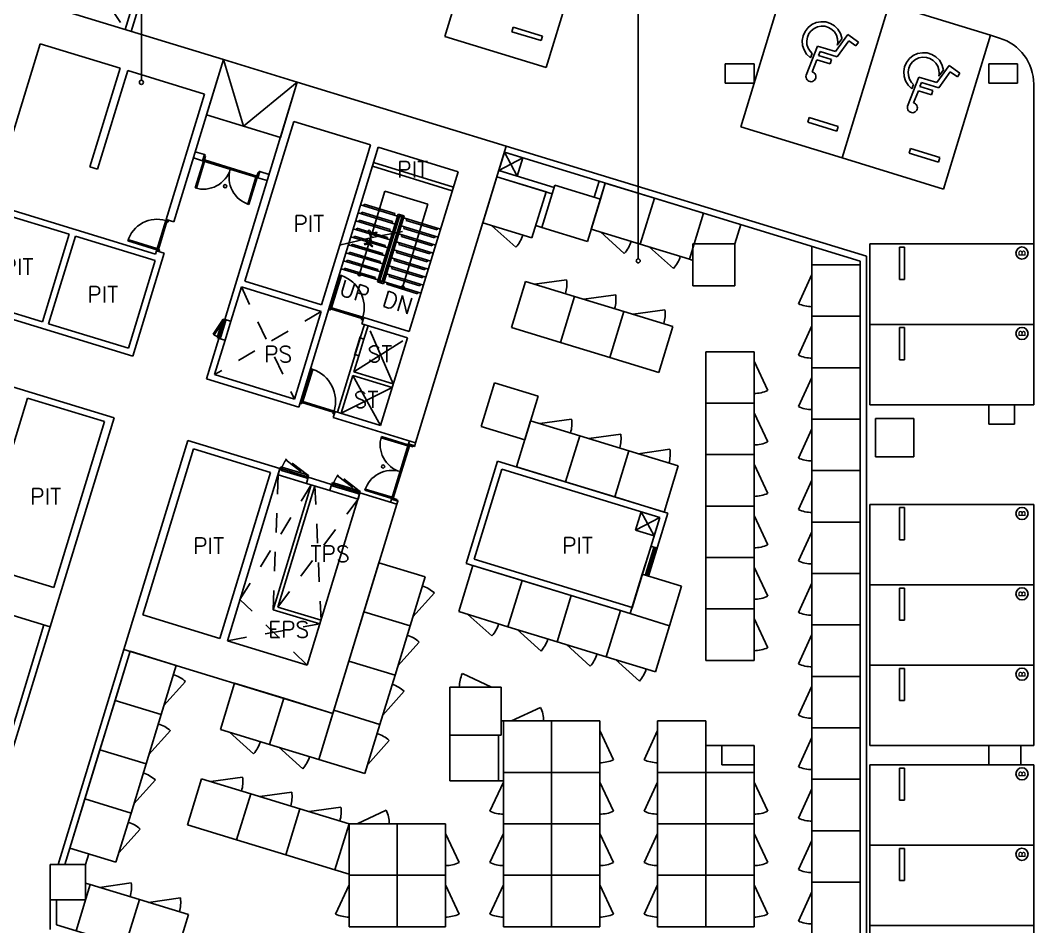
# Model space of a CAD drawing. Header units: millimetres. Extents: x -7614 to 421357, y 87385 to 341757.
# Drawn here: x 173691 to 205220, y 207792 to 235984 of the extents above; entities that cross this region are included whole.
import ezdxf
from ezdxf.enums import TextEntityAlignment as Align

# ---------------------------------------------------------------- set-up
doc = ezdxf.new("R2010")
doc.units = ezdxf.units.MM
doc.header["$LTSCALE"] = 600
doc.header["$MEASUREMENT"] = 0
doc.linetypes.add('HID', pattern=[5, 3, -2])
doc.linetypes.add('HIDDEN', pattern=[2, 1, -1])
doc.layers.add('e-plan', color=9, linetype='CONTINUOUS')
doc.layers.add('e-room-box', color=7, linetype='CONTINUOUS')
doc.styles.add('kiahn', font='romans.shx', dxfattribs={"bigfont": 'cadhs.shx'})

msp = doc.modelspace()

# ---------------------------------------------------------------- linework, layer by layer
at = {"layer": 'e-plan'}
for p, q in [((186899, 235480), (188361, 240262)), ((191517, 239297), (190055, 234515)), ((196104, 232666), (197566, 237447)), ((177333, 236941), (176953, 235698)), ((177583, 237074), (177144, 235639)), ((180013, 234762), (173511, 236750)), ((200722, 236483), (199260, 231701)), ((199260, 231701), (200722, 236483)), ((200722, 236483), (203878, 235518)), ((198199, 235757), (198316, 235850)), ((198316, 235850), (198453, 235913)), ((198453, 235913), (198600, 235940)), ((198600, 235940), (198750, 235932)), ((198750, 235932), (198893, 235888)), ((198893, 235888), (199022, 235811)), ((188984, 235629), (189028, 235772)), ((189892, 235351), (188984, 235629)), ((189028, 235772), (189936, 235495)), ((198046, 235502), (198107, 235639)), ((198107, 235639), (198199, 235757)), ((198226, 235568), (198178, 235461)), ((198297, 235660), (198226, 235568)), ((198389, 235732), (198297, 235660)), ((198495, 235781), (198389, 235732)), ((198609, 235802), (198495, 235781)), ((198726, 235796), (198609, 235802)), ((198837, 235762), (198726, 235796)), ((198937, 235702), (198837, 235762)), ((199020, 235620), (198937, 235702)), ((199081, 235521), (199020, 235620)), ((199022, 235811), (199129, 235706)), ((199052, 235009), (199432, 235543)), ((199129, 235706), (199207, 235578)), ((199207, 235578), (199252, 235435)), ((199432, 235543), (199770, 235302)), ((172787, 230279), (174307, 235252)), ((176794, 234492), (174307, 235252)), ((190055, 234515), (186899, 235480)), ((189936, 235495), (189892, 235351)), ((198020, 235354), (198046, 235502)), ((198030, 235204), (198020, 235354)), ((198178, 235461), (198158, 235346)), ((198158, 235346), (198166, 235230)), ((198166, 235230), (198201, 235119)), ((199117, 235409), (199081, 235521)), ((199465, 235350), (199107, 234847)), ((199254, 235412), (199109, 235208)), ((199109, 235208), (199124, 235293)), ((199124, 235293), (199117, 235409)), ((199252, 235435), (199254, 235412)), ((199690, 235190), (199465, 235350)), ((199770, 235302), (199690, 235190)), ((203878, 235518), (202416, 230736)), ((204159, 235432), (203878, 235518)), ((198075, 235061), (198030, 235204)), ((198153, 234933), (198075, 235061)), ((198141, 234275), (198490, 235180)), ((198260, 234828), (198153, 234933)), ((198201, 235119), (198262, 235019)), ((198262, 235019), (198328, 234953)), ((198328, 234953), (198276, 234818)), ((198490, 235180), (199052, 235009)), ((198573, 235011), (198525, 234887)), ((199107, 234847), (198573, 235011)), ((201472, 234885), (201609, 234948)), ((201609, 234948), (201756, 234976)), ((201756, 234976), (201906, 234967)), ((201906, 234967), (202049, 234924)), ((202049, 234924), (202178, 234847)), ((178470, 229713), (180013, 234762)), ((180013, 234762), (179487, 233041)), ((180635, 232690), (180013, 234762)), ((182309, 234060), (180013, 234762)), ((198276, 234818), (198260, 234828)), ((198475, 234757), (198329, 234379)), ((198886, 234632), (198475, 234757)), ((198525, 234887), (198926, 234764)), ((198926, 234764), (198886, 234632)), ((201202, 234537), (201263, 234674)), ((201263, 234674), (201355, 234792)), ((201381, 234603), (201334, 234496)), ((201355, 234792), (201472, 234885)), ((201453, 234695), (201381, 234603)), ((201544, 234768), (201453, 234695)), ((201650, 234816), (201544, 234768)), ((201765, 234838), (201650, 234816)), ((201882, 234831), (201765, 234838)), ((201993, 234797), (201882, 234831)), ((202093, 234737), (201993, 234797)), ((202176, 234655), (202093, 234737)), ((202237, 234556), (202176, 234655)), ((202178, 234847), (202285, 234741)), ((202285, 234741), (202363, 234613)), ((202363, 234613), (202408, 234470)), ((175858, 231431), (176794, 234492)), ((175858, 231431), (176794, 234492)), ((176097, 231358), (177033, 234418)), ((176097, 231358), (177033, 234418)), ((179423, 233688), (177033, 234418)), ((198134, 234238), (198141, 234275)), ((198329, 234379), (198353, 234372)), ((198353, 234372), (198385, 234353)), ((198385, 234353), (198412, 234326)), ((198412, 234326), (198431, 234294)), ((198431, 234294), (198443, 234258)), ((201176, 234389), (201202, 234537)), ((201186, 234239), (201176, 234389)), ((201334, 234496), (201314, 234381)), ((201314, 234381), (201321, 234265)), ((201321, 234265), (201357, 234154)), ((202208, 234044), (202588, 234578)), ((202272, 234445), (202237, 234556)), ((202620, 234385), (202263, 233882)), ((202410, 234447), (202265, 234243)), ((202265, 234243), (202280, 234328)), ((202280, 234328), (202272, 234445)), ((202408, 234470), (202410, 234447)), ((202588, 234578), (202926, 234338)), ((202846, 234225), (202620, 234385)), ((202926, 234338), (202846, 234225)), ((180053, 226682), (182309, 234060)), ((182309, 234060), (180635, 232690)), ((181782, 232339), (182309, 234060)), ((188811, 232072), (182309, 234060)), ((198137, 234201), (198134, 234238)), ((198148, 234165), (198137, 234201)), ((198168, 234133), (198148, 234165)), ((198194, 234107), (198168, 234133)), ((198227, 234087), (198194, 234107)), ((198263, 234076), (198227, 234087)), ((198300, 234074), (198263, 234076)), ((198337, 234081), (198300, 234074)), ((198371, 234097), (198337, 234081)), ((198400, 234120), (198371, 234097)), ((198423, 234150), (198400, 234120)), ((198438, 234184), (198423, 234150)), ((198445, 234221), (198438, 234184)), ((198443, 234258), (198445, 234221)), ((201231, 234096), (201186, 234239)), ((201309, 233969), (201231, 234096)), ((201297, 233310), (201646, 234216)), ((201416, 233863), (201309, 233969)), ((201357, 234154), (201418, 234054)), ((201418, 234054), (201484, 233988)), ((201484, 233988), (201432, 233853)), ((201646, 234216), (202208, 234044)), ((201729, 234046), (201681, 233922)), ((202263, 233882), (201729, 234046)), ((205220, 229027), (205220, 233997)), ((178231, 229786), (179423, 233688)), ((201432, 233853), (201416, 233863)), ((201631, 233793), (201485, 233414)), ((202041, 233667), (201631, 233793)), ((201681, 233922), (202082, 233799)), ((202082, 233799), (202041, 233667)), ((201485, 233414), (201509, 233407)), ((201509, 233407), (201541, 233388)), ((201541, 233388), (201567, 233361)), ((201567, 233361), (201587, 233329)), ((201587, 233329), (201598, 233294)), ((179487, 233041), (181782, 232339)), ((201290, 233273), (201297, 233310)), ((201293, 233236), (201290, 233273)), ((201304, 233200), (201293, 233236)), ((201324, 233168), (201304, 233200)), ((201350, 233142), (201324, 233168)), ((201382, 233123), (201350, 233142)), ((201418, 233112), (201382, 233123)), ((201456, 233110), (201418, 233112)), ((201493, 233117), (201456, 233110)), ((201527, 233132), (201493, 233117)), ((201556, 233155), (201527, 233132)), ((201579, 233185), (201556, 233155)), ((201594, 233219), (201579, 233185)), ((201601, 233256), (201594, 233219)), ((201598, 233294), (201601, 233256)), ((180676, 227867), (182197, 232840)), ((184588, 232109), (182197, 232840)), ((198189, 232815), (198233, 232958)), ((199097, 232537), (198189, 232815)), ((198233, 232958), (199141, 232680)), ((199260, 231701), (196104, 232666)), ((199141, 232680), (199097, 232537)), ((184481, 231761), (184588, 232109)), ((185990, 222844), (188811, 232072)), ((188810, 232073), (200020, 228645)), ((179423, 231805), (179136, 231893)), ((179423, 231805), (179365, 231614)), ((179423, 231805), (179365, 231614)), ((179419, 231639), (179454, 231754)), ((179447, 231798), (179423, 231805)), ((179435, 231760), (179447, 231798)), ((179454, 231754), (179435, 231760)), ((183067, 227136), (184481, 231761)), ((184723, 231698), (184827, 232036)), ((187313, 231275), (184827, 232036)), ((188751, 231881), (199820, 228497)), ((201345, 231850), (201389, 231993)), ((202253, 231572), (201345, 231850)), ((201389, 231993), (202297, 231716)), ((176097, 231358), (175858, 231431)), ((179365, 231614), (179078, 231702)), ((179133, 230770), (179389, 231607)), ((179427, 231595), (179171, 230758)), ((179365, 231614), (179389, 231607)), ((179389, 231607), (179400, 231645)), ((181062, 231095), (179389, 231607)), ((179389, 231607), (179427, 231595)), ((179400, 231645), (179419, 231639)), ((179419, 231639), (181055, 231139)), ((183248, 226872), (184723, 231698)), ((187132, 230683), (184645, 231443)), ((187167, 230797), (184680, 231557)), ((202416, 230736), (199260, 231701)), ((202297, 231716), (202253, 231572)), ((181055, 231139), (181090, 231254)), ((181074, 231133), (181055, 231139)), ((181062, 231095), (181074, 231133)), ((181145, 231279), (181086, 231088)), ((181145, 231279), (181086, 231088)), ((181090, 231254), (181109, 231248)), ((181109, 231248), (181121, 231286)), ((181121, 231286), (181145, 231279)), ((181431, 231191), (181145, 231279)), ((185793, 226303), (187313, 231275)), ((188079, 229682), (188517, 231116)), ((188517, 231116), (190047, 230649)), ((188519, 231116), (190240, 230590)), ((188578, 231307), (190299, 230781)), ((181024, 231107), (180768, 230270)), ((180806, 230258), (181062, 231095)), ((181062, 231095), (181024, 231107)), ((181086, 231088), (181062, 231095)), ((181373, 231000), (181086, 231088)), ((191451, 229487), (191890, 230922)), ((191546, 230483), (191698, 230980)), ((191738, 230425), (191890, 230922)), ((191890, 230922), (193420, 230454)), ((179171, 230758), (179133, 230770)), ((185036, 230670), (184639, 229368)), ((186375, 230260), (185036, 230670)), ((190047, 230649), (189609, 229214)), ((177903, 228715), (172787, 230279)), ((180768, 230270), (180806, 230258)), ((185427, 229896), (184280, 230247)), ((184375, 230218), (184390, 230266)), ((184390, 230266), (185346, 229974)), ((185584, 227673), (186375, 230260)), ((193420, 230454), (192981, 229020)), ((192981, 229020), (193420, 230454)), ((193420, 230454), (194950, 229986)), ((175215, 229327), (172728, 230088)), ((185351, 229648), (184204, 229999)), ((184299, 229969), (184314, 230017)), ((184314, 230017), (185270, 229725)), ((185446, 229959), (184800, 227845)), ((185473, 229909), (184850, 227872)), ((185490, 229877), (184881, 227888)), ((185557, 229857), (184948, 227868)), ((185588, 229874), (184965, 227837)), ((185638, 229900), (184992, 227787)), ((185346, 229974), (185332, 229926)), ((185638, 229900), (185446, 229959)), ((185588, 229874), (185473, 229909)), ((185557, 229857), (185490, 229877)), ((194950, 229986), (194511, 228552)), ((177943, 228844, 0), (178220, 229752, 0)), ((177987, 228851, 0), (178253, 229722, 0)), ((178470, 229713), (178231, 229786)), ((185275, 229399), (184128, 229750)), ((184223, 229721), (184238, 229769)), ((184238, 229769), (185194, 229476)), ((185270, 229725), (185256, 229677)), ((185414, 229629), (185390, 229636)), ((185504, 229601), (185480, 229608)), ((186690, 229239), (185543, 229589)), ((186766, 229487), (185619, 229838)), ((185624, 229512), (185638, 229560)), ((185700, 229761), (185714, 229809)), ((186656, 229469), (185700, 229761)), ((189609, 229214), (188079, 229682)), ((189109, 228925), (188366, 229594)), ((189919, 229538), (189726, 229597)), ((195920, 229027), (196106, 229633)), ((174382, 226602), (175215, 229327)), ((174573, 226544), (175406, 229269)), ((177892, 228509), (175406, 229269)), ((185123, 228902), (183976, 229253)), ((185199, 229151), (184052, 229501)), ((184071, 229224), (184086, 229271)), ((184086, 229271), (185042, 228979)), ((184147, 229472), (184162, 229520)), ((184162, 229520), (185118, 229228)), ((184547, 229466), (184519, 229439)), ((184519, 229439), (184626, 229326)), ((184639, 229368), (184547, 229466)), ((184640, 229226), (184564, 229337)), ((184564, 229337), (184620, 229093)), ((184626, 229326), (184781, 229359)), ((184769, 229398), (184639, 229368)), ((185579, 229417), (184640, 229226)), ((184781, 229359), (184769, 229398)), ((185118, 229228), (185104, 229180)), ((185194, 229476), (185180, 229428)), ((185338, 229380), (185314, 229388)), ((185428, 229352), (185404, 229360)), ((186614, 228990), (185467, 229341)), ((185548, 229264), (185562, 229311)), ((186504, 228971), (185548, 229264)), ((186580, 229220), (185624, 229512)), ((186595, 229268), (186580, 229220)), ((186671, 229516), (186656, 229469)), ((192981, 229020), (191451, 229487)), ((192481, 228730), (191738, 229400)), ((184543, 229204), (183662, 229000)), ((185047, 228653), (183900, 229004)), ((183995, 228975), (184010, 229023)), ((184010, 229023), (184966, 228730)), ((184550, 229077), (184245, 228083)), ((184398, 229043), (184550, 229077)), ((184406, 229005), (184398, 229043)), ((184537, 229035), (184406, 229005)), ((184628, 228937), (184537, 229035)), ((184620, 229093), (184543, 229204)), ((184550, 229077), (184660, 228963)), ((184660, 228963), (184628, 228937)), ((185042, 228979), (185028, 228931)), ((185262, 229132), (185238, 229139)), ((185352, 229104), (185328, 229111)), ((186538, 228741), (185391, 229092)), ((185472, 229015), (185486, 229063)), ((186428, 228723), (185472, 229015)), ((186519, 229019), (186504, 228971)), ((194511, 228552), (192981, 229020)), ((194011, 228263), (193268, 228932)), ((198320, 228377), (198320, 228956)), ((200120, 226527), (200120, 229027)), ((200120, 229027), (205220, 229027)), ((201045, 228927), (201195, 228927)), ((201045, 227927), (201045, 228927)), ((201195, 228927), (201195, 227927)), ((205220, 229027), (205220, 226527)), ((177192, 225534), (178171, 228737)), ((177932, 228810), (177903, 228715)), ((178171, 228737), (177932, 228810)), ((184971, 228405), (183824, 228755)), ((183919, 228726), (183934, 228774)), ((183934, 228774), (184890, 228482)), ((184966, 228730), (184952, 228683)), ((185109, 228634), (185086, 228642)), ((185186, 228883), (185162, 228890)), ((185200, 228606), (185176, 228614)), ((186386, 228244), (185239, 228595)), ((185276, 228855), (185252, 228862)), ((186462, 228493), (185315, 228843)), ((185396, 228766), (185410, 228814)), ((186352, 228474), (185396, 228766)), ((186443, 228770), (186428, 228723)), ((200020, 200437), (200020, 228645)), ((177059, 225783), (177892, 228509)), ((184895, 228156), (183748, 228507)), ((183767, 228229), (183782, 228277)), ((183782, 228277), (184738, 227984)), ((183843, 228478), (183858, 228525)), ((183858, 228525), (184814, 228233)), ((184890, 228482), (184876, 228434)), ((185033, 228386), (185010, 228393)), ((185124, 228358), (185100, 228365)), ((186310, 227995), (185163, 228346)), ((185244, 228269), (185258, 228317)), ((185320, 228518), (185334, 228566)), ((186276, 228225), (185320, 228518)), ((186367, 228522), (186352, 228474)), ((194620, 228518), (194511, 228552)), ((198320, 226777), (198320, 228377)), ((198320, 228377), (199820, 228377)), ((199820, 204377), (199820, 228497)), ((199820, 228377), (199820, 226777)), ((183340, 227053), (183647, 228056)), ((183685, 228044), (183378, 227041)), ((183647, 228056), (183685, 228044)), ((184819, 227907), (183672, 228258)), ((184738, 227984), (184724, 227937)), ((184814, 228233), (184800, 228185)), ((184957, 228137), (184934, 228144)), ((185048, 228109), (185024, 228117)), ((186234, 227747), (185087, 228098)), ((185168, 228020), (185182, 228068)), ((186124, 227728), (185168, 228020)), ((186200, 227977), (185244, 228269)), ((186215, 228025), (186200, 227977)), ((186291, 228273), (186276, 228225)), ((197898, 227170), (198320, 228077)), ((180244, 226624), (180570, 227690)), ((183057, 226930), (180570, 227690)), ((183067, 227136), (180676, 227867)), ((184992, 227787), (184800, 227845)), ((184965, 227837), (184850, 227872)), ((184948, 227868), (184881, 227888)), ((186158, 227498), (185011, 227849)), ((185092, 227772), (185106, 227820)), ((186048, 227479), (185092, 227772)), ((186138, 227776), (186124, 227728)), ((189407, 227864), (188969, 226430)), ((190937, 227396), (189407, 227864)), ((190685, 227916), (189694, 227776)), ((201195, 227927), (201045, 227927)), ((177192, 225534), (170689, 227522)), ((174382, 226602), (171895, 227362)), ((186062, 227527), (186048, 227479)), ((190499, 225962), (190937, 227396)), ((190937, 227396), (190499, 225962)), ((192467, 226929), (190937, 227396)), ((192215, 227448), (191224, 227309)), ((183316, 227060), (183292, 226983)), ((183306, 227063), (183306, 227063)), ((183340, 227053), (183316, 227060)), ((183328, 227014), (183340, 227053)), ((183347, 227008), (183328, 227014)), ((183378, 227041), (183340, 227053)), ((183340, 227053), (184344, 226746)), ((182223, 224205), (183057, 226930)), ((182356, 223955), (183248, 226872)), ((183292, 226983), (183335, 226970)), ((183335, 226970), (183347, 227008)), ((183347, 227008), (184313, 226713)), ((184301, 226675), (184313, 226713)), ((184313, 226713), (184332, 226707)), ((184377, 226735), (184319, 226544)), ((184319, 226544), (184377, 226735)), ((184332, 226707), (184344, 226746)), ((184344, 226746), (184368, 226738)), ((184368, 226738), (184344, 226662)), ((185793, 226303), (184377, 226735)), ((192029, 225494), (192467, 226929)), ((192467, 226929), (192029, 225494)), ((193997, 226461), (192467, 226929)), ((193745, 226980), (192754, 226841)), ((199820, 226777), (198320, 226777)), ((198320, 225177), (198320, 226777)), ((198320, 226777), (199820, 226777)), ((199820, 226777), (199820, 225177)), ((177059, 225783), (174573, 226544)), ((179982, 226657), (179827, 226150)), ((180026, 226628), (179880, 226150)), ((180074, 226613), (179927, 226135)), ((179982, 226657), (179993, 226690)), ((180030, 226642), (179982, 226657)), ((179993, 226690), (180088, 226661)), ((180026, 226628), (180030, 226642)), ((180074, 226613), (180026, 226628)), ((180244, 226624), (180053, 226682)), ((180053, 226682), (180244, 226624)), ((180063, 226031), (180244, 226624)), ((180078, 226628), (180074, 226613)), ((180088, 226661), (180078, 226628)), ((184268, 226105), (184395, 226521)), ((184344, 226662), (184301, 226675)), ((185734, 226111), (184319, 226544)), ((184383, 226070), (184510, 226486)), ((188969, 226430), (190499, 225962)), ((193559, 225026), (193997, 226461)), ((197898, 225570), (198320, 226477)), ((200120, 224027), (200120, 226527)), ((200120, 226527), (205220, 226527)), ((205220, 226527), (200120, 226527)), ((201045, 226427), (201195, 226427)), ((201045, 225427), (201045, 226427)), ((201195, 226427), (201195, 225427)), ((205220, 226527), (205220, 224027)), ((179487, 224832), (179872, 226089)), ((179827, 226150), (179817, 226117)), ((179817, 226117), (179913, 226087)), ((179875, 226135), (179827, 226150)), ((180063, 226031), (179872, 226089)), ((179872, 226089), (180063, 226031)), ((179880, 226150), (179875, 226135)), ((179927, 226135), (179880, 226150)), ((179913, 226087), (179923, 226121)), ((179923, 226121), (179927, 226135)), ((184267, 226136), (184092, 225563)), ((184102, 225560), (184277, 226133)), ((184225, 225553), (184383, 226070)), ((184277, 226133), (184267, 226136)), ((184383, 226070), (184268, 226105)), ((184901, 223386), (185734, 226111)), ((179737, 224965), (180063, 226031)), ((190499, 225962), (192029, 225494)), ((183562, 223795), (184110, 225588)), ((184072, 225051), (184225, 225553)), ((184092, 225563), (184102, 225560)), ((184110, 225588), (184225, 225553)), ((192029, 225494), (193559, 225026)), ((196520, 225677), (195020, 225677)), ((195020, 225677), (195020, 224077)), ((196520, 224077), (196520, 225677)), ((182448, 224136), (182755, 225139)), ((182793, 225127), (182486, 224124)), ((182755, 225139), (182793, 225127)), ((196943, 224470), (196520, 225377)), ((198320, 223577), (198320, 225177)), ((198320, 225177), (199820, 225177)), ((199820, 225177), (198320, 225177)), ((199820, 225177), (199820, 223577)), ((201195, 225427), (201045, 225427)), ((182356, 223955), (179487, 224832)), ((182223, 224205), (179737, 224965)), ((183677, 223760), (184036, 224936)), ((185261, 224562), (184036, 224936)), ((185296, 224677), (184072, 225051)), ((197898, 223970), (198320, 224877)), ((176607, 223621), (173451, 224586)), ((172340, 219070), (173919, 224234)), ((176310, 223503), (173919, 224234)), ((182424, 224143), (182401, 224067)), ((182401, 224067), (182444, 224054)), ((182448, 224136), (182424, 224143)), ((182436, 224098), (182448, 224136)), ((182455, 224092), (182436, 224098)), ((182444, 224054), (182455, 224092)), ((182486, 224124), (182448, 224136)), ((182448, 224136), (183452, 223829)), ((182455, 224092), (183421, 223796)), ((195020, 224077), (196520, 224077)), ((196520, 224077), (195020, 224077)), ((195020, 224077), (195020, 222477)), ((196520, 222477), (196520, 224077)), ((205220, 224027), (200120, 224027)), ((174619, 217118), (176607, 223621)), ((183410, 223758), (183421, 223796)), ((183453, 223745), (183410, 223758)), ((183421, 223796), (183440, 223791)), ((183486, 223819), (183427, 223627)), ((183427, 223627), (183486, 223819)), ((185990, 222844), (183427, 223627)), ((183440, 223791), (183452, 223829)), ((183452, 223829), (183476, 223822)), ((183476, 223822), (183453, 223745)), ((184901, 223386), (183486, 223819)), ((190844, 223580), (189853, 223440)), ((196943, 222870), (196520, 223777)), ((198320, 221977), (198320, 223577)), ((198320, 223577), (199820, 223577)), ((199820, 223577), (198320, 223577)), ((199820, 223577), (199820, 221977)), ((174731, 218339), (176310, 223503)), ((189566, 223528), (189128, 222094)), ((191096, 223060), (189566, 223528)), ((197898, 222370), (198320, 223277)), ((176914, 216416), (178902, 222919)), ((181771, 222042), (178902, 222919)), ((184914, 223000), (184925, 223039)), ((184914, 223000), (184925, 223039)), ((185750, 222745), (184914, 223000)), ((185750, 222745), (184914, 223000)), ((184925, 223039), (185762, 222783)), ((184925, 223039), (185762, 222783)), ((191096, 223060), (190658, 221626)), ((190658, 221626), (191096, 223060)), ((192627, 222593), (191096, 223060)), ((192374, 223112), (191383, 222973)), ((177504, 217491), (179083, 222655)), ((181474, 221924), (179083, 222655)), ((185762, 222783), (185251, 221109)), ((185251, 221109), (185762, 222783)), ((185295, 221117), (185795, 222752)), ((185795, 222752), (185295, 221117)), ((185762, 222783), (185750, 222745)), ((185762, 222783), (185750, 222745)), ((185762, 222783), (185769, 222807)), ((185769, 222807), (185762, 222783)), ((185800, 222771), (185762, 222783)), ((185762, 222783), (185800, 222771)), ((185769, 222807), (185799, 222902)), ((185769, 222807), (185961, 222748)), ((185769, 222807), (185961, 222748)), ((185961, 222748), (185769, 222807)), ((185795, 222752), (185800, 222771)), ((185800, 222771), (185795, 222752)), ((185909, 222717), (185795, 222752)), ((185795, 222752), (185909, 222717)), ((185915, 222736), (185909, 222717)), ((185909, 222717), (185915, 222736)), ((185953, 222724), (185915, 222736)), ((185915, 222736), (185953, 222724)), ((185961, 222748), (185953, 222724)), ((185953, 222724), (185961, 222748)), ((185961, 222748), (185990, 222844)), ((193904, 222644), (192913, 222505)), ((192188, 221158), (192627, 222593)), ((192627, 222593), (192188, 221158)), ((194157, 222125), (192627, 222593)), ((195020, 222477), (196520, 222477)), ((196520, 222477), (195020, 222477)), ((195020, 222477), (195020, 220877)), ((196520, 220877), (196520, 222477)), ((180134, 216687), (181771, 222042)), ((181771, 222042), (181713, 221851)), ((181798, 222097), (181769, 222001)), ((181769, 222001), (181803, 221991)), ((181832, 222086), (181798, 222097)), ((181803, 221991), (181817, 221986)), ((181817, 222039), (181832, 222086)), ((181832, 222034), (181817, 222039)), ((181817, 221986), (181832, 222034)), ((182582, 221753), (181817, 221986)), ((182626, 221844), (181832, 222086)), ((182597, 221800), (181832, 222034)), ((187561, 219090), (188535, 222275)), ((187811, 219223), (188668, 222025)), ((188535, 222275), (193833, 220655)), ((188668, 222025), (193583, 220522)), ((189128, 222094), (190658, 221626)), ((193718, 220690), (194157, 222125)), ((196943, 221270), (196520, 222177)), ((198320, 220377), (198320, 221977)), ((198320, 221977), (199820, 221977)), ((199820, 221977), (198320, 221977)), ((199820, 221977), (199820, 220377)), ((179895, 216760), (181474, 221924)), ((182593, 221582), (181713, 221851)), ((182582, 221753), (182597, 221800)), ((182596, 221748), (182582, 221753)), ((182651, 221773), (182593, 221582)), ((182593, 221582), (182651, 221773)), ((182630, 221738), (182596, 221748)), ((182597, 221800), (182611, 221796)), ((182611, 221796), (182626, 221844)), ((182626, 221844), (182659, 221834)), ((182659, 221834), (182630, 221738)), ((183378, 221551), (182651, 221773)), ((197898, 220770), (198320, 221677)), ((181559, 217653), (182746, 221535)), ((181708, 217732), (182860, 221500)), ((183319, 221360), (182593, 221582)), ((183378, 221551), (183319, 221360)), ((183319, 221360), (183378, 221551)), ((184199, 221091), (183319, 221360)), ((183405, 221605), (183376, 221510)), ((183376, 221510), (183409, 221500)), ((183438, 221595), (183405, 221605)), ((183409, 221500), (183424, 221495)), ((183424, 221547), (183438, 221595)), ((183438, 221543), (183424, 221547)), ((183424, 221495), (183438, 221543)), ((184189, 221261), (183424, 221495)), ((184232, 221353), (183438, 221595)), ((184203, 221309), (183438, 221543)), ((184218, 221305), (184232, 221353)), ((184232, 221353), (184266, 221342)), ((184266, 221342), (184236, 221247)), ((184425, 221403), (184414, 221365)), ((184425, 221403), (184414, 221365)), ((184414, 221365), (185251, 221109)), ((184414, 221365), (185251, 221109)), ((185262, 221147), (184425, 221403)), ((185262, 221147), (184425, 221403)), ((190658, 221626), (192188, 221158)), ((182620, 215927), (184258, 221282)), ((184189, 221261), (184203, 221309)), ((184203, 221257), (184189, 221261)), ((184258, 221282), (184199, 221091)), ((184203, 221309), (184218, 221305)), ((184236, 221247), (184203, 221257)), ((185405, 220931), (184258, 221282)), ((185243, 221085), (185214, 220990)), ((185251, 221109), (185243, 221085)), ((185243, 221085), (185251, 221109)), ((185243, 221085), (185434, 221027)), ((185243, 221085), (185434, 221027)), ((185434, 221027), (185243, 221085)), ((185251, 221109), (185262, 221147)), ((185251, 221109), (185262, 221147)), ((185289, 221098), (185251, 221109)), ((185251, 221109), (185289, 221098)), ((185295, 221117), (185289, 221098)), ((185289, 221098), (185295, 221117)), ((185409, 221082), (185295, 221117)), ((185295, 221117), (185409, 221082)), ((185404, 221062), (185409, 221082)), ((185409, 221082), (185404, 221062)), ((185442, 221051), (185404, 221062)), ((185404, 221062), (185442, 221051)), ((185434, 221027), (185405, 220931)), ((185434, 221027), (185442, 221051)), ((185442, 221051), (185434, 221027)), ((192188, 221158), (193718, 220690)), ((183417, 214428), (185405, 220931)), ((195020, 220877), (196520, 220877)), ((196520, 220877), (195020, 220877)), ((195020, 220877), (195020, 219277)), ((196520, 219277), (196520, 220877)), ((200120, 218427), (200120, 220927)), ((200120, 220927), (205220, 220927)), ((201045, 220827), (201195, 220827)), ((201045, 219827), (201045, 220827)), ((201195, 220827), (201195, 219827)), ((205220, 220927), (205220, 218427)), ((193583, 220522), (192723, 217711)), ((193833, 220655), (193233, 218695)), ((196943, 219670), (196520, 220577)), ((197898, 219170), (198320, 220077)), ((199820, 220377), (198320, 220377)), ((198320, 218777), (198320, 220377)), ((198320, 220377), (199820, 220377)), ((199820, 220377), (199820, 218777)), ((201195, 219827), (201045, 219827)), ((193314, 219633), (193042, 218754)), ((193314, 219633), (193042, 218754)), ((193156, 218782), (193392, 219546)), ((193203, 218767), (193439, 219531)), ((193247, 218738), (193492, 219531)), ((193502, 219564), (193311, 219623)), ((193314, 219633), (193314, 219633)), ((193396, 219560), (193392, 219546)), ((193392, 219546), (193439, 219531)), ((193406, 219594), (193396, 219560)), ((193502, 219564), (193406, 219594)), ((193439, 219531), (193444, 219546)), ((193444, 219546), (193492, 219531)), ((193492, 219531), (193502, 219564)), ((192726, 217720), (187811, 219223)), ((195020, 219277), (196520, 219277)), ((196520, 219277), (195020, 219277)), ((195020, 219277), (195020, 217677)), ((196520, 217677), (196520, 219277)), ((174619, 217118), (168116, 219106)), ((174731, 218339), (172340, 219070)), ((184382, 217584), (184850, 219114)), ((184850, 219114), (186284, 218676)), ((187333, 217592), (187772, 219026)), ((192668, 217529), (187561, 219090)), ((187772, 219026), (189302, 218558)), ((196943, 218070), (196520, 218977)), ((186284, 218676), (185816, 217146)), ((188863, 217124), (189302, 218558)), ((189302, 218558), (188863, 217124)), ((189302, 218558), (190832, 218091)), ((193233, 218695), (193042, 218754)), ((193141, 218734), (193151, 218767)), ((193236, 218704), (193141, 218734)), ((193151, 218767), (193156, 218782)), ((193156, 218782), (193203, 218767)), ((193203, 218767), (193199, 218753)), ((193199, 218753), (193247, 218738)), ((193247, 218738), (193236, 218704)), ((198320, 217177), (198320, 218777)), ((198320, 218777), (199820, 218777)), ((199820, 218777), (198320, 218777)), ((199820, 218777), (199820, 217177)), ((197898, 217570), (198320, 218477)), ((200120, 215927), (200120, 218427)), ((200120, 218427), (205220, 218427)), ((205220, 218427), (200120, 218427)), ((201045, 218327), (201195, 218327)), ((201045, 217327), (201045, 218327)), ((201195, 218327), (201195, 217327)), ((205220, 218427), (205220, 215927)), ((186573, 218176), (185904, 217432)), ((190393, 216656), (190832, 218091)), ((190832, 218091), (190393, 216656)), ((190832, 218091), (192362, 217623)), ((183012, 217208), (181559, 217653)), ((183047, 217323), (181708, 217732)), ((183914, 216054), (184382, 217584)), ((184382, 217584), (185816, 217146)), ((185816, 217146), (184382, 217584)), ((188863, 217124), (187333, 217592)), ((191923, 216188), (192362, 217623)), ((192362, 217623), (191923, 216188)), ((192362, 217623), (193892, 217155)), ((195020, 217677), (196520, 217677)), ((196520, 217677), (195020, 217677)), ((195020, 217677), (195020, 216077)), ((196520, 216077), (196520, 217677)), ((179895, 216760), (177504, 217491)), ((188363, 216835), (187620, 217504)), ((196943, 216470), (196520, 217377)), ((201195, 217327), (201045, 217327)), ((174428, 217177), (172937, 212299)), ((174619, 217118), (173070, 212050)), ((185816, 217146), (185349, 215616)), ((190393, 216656), (188863, 217124)), ((189893, 216367), (189150, 217036)), ((193892, 217155), (193453, 215720)), ((198320, 215577), (198320, 217177)), ((198320, 217177), (199820, 217177)), ((199820, 217177), (198320, 217177)), ((199820, 217177), (199820, 215577)), ((182620, 215927), (180134, 216687)), ((186106, 216646), (185436, 215902)), ((191923, 216188), (190393, 216656)), ((197898, 215970), (198320, 216877)), ((176914, 216416), (174869, 209727)), ((177106, 216358), (175078, 209727)), ((176638, 214828), (177106, 216358)), ((183417, 214428), (176914, 216416)), ((177106, 216358), (178540, 215919)), ((191424, 215899), (190680, 216568)), ((183446, 214524), (183914, 216054)), ((183914, 216054), (185349, 215616)), ((185349, 215616), (183914, 216054)), ((193453, 215720), (191923, 216188)), ((192954, 215431), (192210, 216101)), ((195020, 216077), (196520, 216077)), ((178540, 215919), (178072, 214389)), ((187444, 215670), (188350, 215247)), ((200120, 213427), (200120, 215927)), ((200120, 215927), (205220, 215927)), ((205220, 215927), (200120, 215927)), ((201045, 215827), (201195, 215827)), ((201045, 214827), (201045, 215827)), ((201195, 215827), (201195, 214827)), ((205220, 215927), (205220, 213427)), ((178829, 215420), (178160, 214676)), ((179918, 213929), (180357, 215364)), ((180357, 215364), (181887, 214896)), ((185349, 215616), (184881, 214085)), ((198320, 213977), (198320, 215577)), ((198320, 215577), (199820, 215577)), ((199820, 215577), (198320, 215577)), ((199820, 215577), (199820, 213977)), ((185638, 215116), (184969, 214372)), ((187050, 215247), (188650, 215247)), ((187050, 213747), (187050, 215247)), ((188650, 215247), (188650, 213747)), ((197898, 214370), (198320, 215277)), ((176170, 213298), (176638, 214828)), ((178072, 214389), (176638, 214828)), ((176638, 214828), (178072, 214389)), ((181449, 213462), (181887, 214896)), ((181887, 214896), (181449, 213462)), ((181887, 214896), (183417, 214428)), ((201195, 214827), (201045, 214827)), ((182979, 212994), (183446, 214524)), ((183417, 214428), (182979, 212994)), ((183446, 214524), (184881, 214085)), ((184881, 214085), (183446, 214524)), ((189877, 214615), (188970, 214192)), ((178072, 214389), (177604, 212859)), ((188720, 214192), (188650, 214192)), ((188720, 214192), (188720, 212592)), ((190220, 214192), (188720, 214192)), ((191720, 214192), (190220, 214192)), ((190220, 214192), (190220, 212592)), ((190220, 212592), (190220, 214192)), ((191720, 212592), (191720, 214192)), ((193520, 212592), (193520, 214192)), ((193520, 214192), (195020, 214192)), ((195020, 214192), (195020, 212592)), ((178361, 213890), (177692, 213146)), ((181449, 213462), (179918, 213929)), ((180949, 213172), (180205, 213842)), ((184881, 214085), (184413, 212555)), ((192143, 212986), (191720, 213892)), ((193098, 212986), (193520, 213892)), ((198320, 212377), (198320, 213977)), ((198320, 213977), (199820, 213977)), ((199820, 213977), (198320, 213977)), ((199820, 213977), (199820, 212377)), ((182979, 212994), (181449, 213462)), ((185170, 213586), (184501, 212842)), ((188650, 213747), (187050, 213747)), ((197898, 212770), (198320, 213677)), ((175702, 211768), (176170, 213298)), ((177604, 212859), (176170, 213298)), ((176170, 213298), (177604, 212859)), ((182479, 212705), (181735, 213374)), ((195520, 213427), (195020, 213427)), ((205220, 213427), (200120, 213427)), ((177604, 212859), (177137, 211329)), ((184413, 212555), (182979, 212994)), ((196520, 212592), (196520, 212827)), ((200120, 210327), (200120, 212827)), ((200120, 212827), (205220, 212827)), ((205220, 212827), (205220, 210327)), ((188720, 210992), (188720, 212592)), ((188720, 212592), (190220, 212592)), ((188720, 212592), (190220, 212592)), ((191720, 212592), (190220, 212592)), ((190220, 212592), (190220, 210992)), ((190220, 212592), (190220, 210992)), ((190220, 212592), (191720, 212592)), ((191720, 210992), (191720, 212592)), ((193520, 210992), (193520, 212592)), ((193520, 212592), (195020, 212592)), ((195020, 212592), (193520, 212592)), ((195020, 212592), (195020, 210992)), ((196520, 212592), (195020, 212592)), ((195020, 212592), (195020, 210992)), ((196520, 210992), (196520, 212592)), ((201045, 212727), (201195, 212727)), ((201045, 211727), (201045, 212727)), ((201195, 212727), (201195, 211727)), ((177894, 212359), (177224, 211616)), ((179330, 212396), (178892, 210961)), ((180860, 211928), (179330, 212396)), ((180608, 212447), (179617, 212308)), ((188298, 211386), (188720, 212292)), ((188570, 212327), (188720, 212327)), ((192143, 211386), (191720, 212292)), ((193098, 211386), (193520, 212292)), ((196943, 211386), (196520, 212292)), ((198320, 210777), (198320, 212377)), ((198320, 212377), (199820, 212377)), ((199820, 212377), (198320, 212377)), ((199820, 212377), (199820, 210777)), ((180860, 211928), (180422, 210493)), ((180422, 210493), (180860, 211928)), ((182390, 211460), (180860, 211928)), ((182138, 211979), (181147, 211840)), ((197898, 211170), (198320, 212077)), ((175234, 210238), (175702, 211768)), ((177137, 211329), (175702, 211768)), ((175702, 211768), (177137, 211329)), ((201195, 211727), (201045, 211727)), ((177137, 211329), (176669, 209799)), ((182390, 211460), (181952, 210026)), ((181952, 210026), (182390, 211460)), ((183920, 210992), (182390, 211460)), ((183668, 211512), (182677, 211372)), ((185077, 211415), (184170, 210992)), ((178892, 210961), (180422, 210493)), ((183482, 209558), (183920, 210992)), ((183920, 210992), (183920, 209392)), ((185420, 210992), (183920, 210992)), ((186920, 210992), (185420, 210992)), ((185420, 210992), (185420, 209392)), ((185420, 209392), (185420, 210992)), ((186920, 209392), (186920, 210992)), ((188720, 209392), (188720, 210992)), ((188720, 210992), (190220, 210992)), ((190220, 210992), (188720, 210992)), ((190220, 210992), (190220, 209392)), ((191720, 210992), (190220, 210992)), ((190220, 210992), (190220, 209392)), ((190220, 210992), (191720, 210992)), ((191720, 209392), (191720, 210992)), ((195020, 210992), (193520, 210992)), ((193520, 209392), (193520, 210992)), ((193520, 210992), (195020, 210992)), ((196520, 210992), (195020, 210992)), ((195020, 210992), (195020, 209392)), ((195020, 210992), (195020, 209392)), ((195020, 210992), (196520, 210992)), ((196520, 209392), (196520, 210992)), ((177426, 210829), (176756, 210086)), ((187343, 209786), (186920, 210692)), ((188298, 209786), (188720, 210692)), ((192143, 209786), (191720, 210692)), ((193098, 209786), (193520, 210692)), ((196943, 209786), (196520, 210692)), ((199820, 210777), (198320, 210777)), ((198320, 209177), (198320, 210777)), ((198320, 210777), (199820, 210777)), ((199820, 210777), (199820, 209177)), ((180422, 210493), (181952, 210026)), ((197898, 209570), (198320, 210477)), ((205220, 210327), (200120, 210327)), ((200120, 207827), (200120, 210327)), ((200120, 210327), (205220, 210327)), ((205220, 210327), (205220, 207827)), ((176669, 209799), (175234, 210238)), ((175720, 209727), (175822, 210058)), ((181952, 210026), (183482, 209558)), ((201045, 210227), (201195, 210227)), ((201045, 209227), (201045, 210227)), ((201195, 210227), (201195, 209227)), ((183482, 209558), (183920, 209424)), ((183920, 207792), (183920, 209392)), ((183920, 209392), (185420, 209392)), ((183920, 209392), (185420, 209392)), ((186920, 209392), (185420, 209392)), ((185420, 209392), (185420, 207792)), ((185420, 209392), (185420, 207792)), ((185420, 209392), (186920, 209392)), ((186920, 207792), (186920, 209392)), ((188720, 207792), (188720, 209392)), ((188720, 209392), (190220, 209392)), ((190220, 209392), (188720, 209392)), ((191720, 209392), (190220, 209392)), ((190220, 209392), (190220, 207792)), ((190220, 209392), (190220, 207792)), ((190220, 209392), (191720, 209392)), ((191720, 207792), (191720, 209392)), ((193520, 207792), (193520, 209392)), ((193520, 209392), (195020, 209392)), ((195020, 209392), (193520, 209392)), ((196520, 209392), (195020, 209392)), ((195020, 209392), (195020, 207792)), ((195020, 209392), (195020, 207792)), ((195020, 209392), (196520, 209392)), ((196520, 207792), (196520, 209392)), ((175866, 209103), (175428, 207669)), ((175720, 209148), (175866, 209103)), ((177396, 208636), (175866, 209103)), ((177144, 209155), (176153, 209016)), ((183498, 208186), (183920, 209092)), ((187343, 208186), (186920, 209092)), ((188298, 208186), (188720, 209092)), ((192143, 208186), (191720, 209092)), ((193098, 208186), (193520, 209092)), ((196943, 208186), (196520, 209092)), ((198320, 207577), (198320, 209177)), ((198320, 209177), (199820, 209177)), ((199820, 209177), (198320, 209177)), ((199820, 209177), (199820, 207577)), ((201195, 209227), (201045, 209227)), ((197898, 207970), (198320, 208877)), ((174620, 208627), (174620, 207707)), ((174820, 208627), (174820, 207855)), ((176958, 207201), (177396, 208636)), ((177396, 208636), (176958, 207201)), ((178926, 208168), (177396, 208636)), ((178674, 208687), (177683, 208548)), ((178488, 206733), (178926, 208168)), ((174820, 207855), (178870, 206616)), ((185420, 207792), (183920, 207792)), ((185420, 207792), (186920, 207792)), ((190220, 207792), (188720, 207792)), ((190220, 207792), (191720, 207792)), ((195020, 207792), (193520, 207792)), ((195020, 207792), (196520, 207792)), ((200120, 205327), (200120, 207827)), ((200120, 207827), (205220, 207827)), ((205220, 207827), (200120, 207827)), ((205220, 207827), (205220, 205327))]:
    msp.add_line(p, q, dxfattribs=at)
at = {"layer": 'e-plan', "linetype": 'HIDDEN'}
for p, q in [((175803, 237409), (176953, 235698)), ((180570, 227690), (182223, 224205)), ((183057, 226930), (179737, 224965)), ((179982, 226657), (179689, 226222)), ((179721, 226199), (180014, 226632)), ((180014, 226632), (179982, 226657)), ((179689, 226222), (179721, 226199)), ((181974, 222342), (181951, 222309)), ((181951, 222309), (182601, 221812)), ((182626, 221844), (181974, 222342)), ((181559, 217653), (181713, 221851)), ((182601, 221812), (182626, 221844)), ((183580, 221851), (183557, 221818)), ((183557, 221818), (184208, 221321)), ((184232, 221353), (183580, 221851)), ((180526, 217968), (182746, 221535)), ((183047, 217323), (182860, 221500)), ((184208, 221321), (184232, 221353)), ((181708, 217732), (184199, 221091)), ((182620, 215927), (180526, 217968)), ((180134, 216687), (183012, 217208))]:
    msp.add_line(p, q, dxfattribs=at)
at = {"layer": 'e-plan', "ltscale": 0.5}
for p, q in [((196520, 234627), (195620, 234627)), ((195620, 234627), (195620, 234027)), ((196520, 234027), (196520, 234627)), ((204720, 234627), (203820, 234627)), ((203820, 234627), (203820, 234027)), ((204720, 234027), (204720, 234627)), ((195620, 234027), (196520, 234027)), ((203820, 234027), (204720, 234027)), ((188753, 231881), (188578, 231307)), ((189152, 231132), (188753, 231881)), ((189327, 231705), (188753, 231881)), ((188578, 231307), (189327, 231705)), ((189152, 231132), (189327, 231705)), ((188578, 231307), (189152, 231132)), ((190322, 230857), (189919, 229538)), ((191738, 230425), (190322, 230857)), ((191334, 229105), (191738, 230425)), ((189919, 229538), (191334, 229105)), ((195920, 229027), (194620, 229027)), ((194620, 229027), (194620, 227727)), ((195920, 227727), (195920, 229027)), ((194620, 227727), (195920, 227727)), ((188442, 224708), (188027, 223350)), ((189800, 224293), (188442, 224708)), ((189385, 222935), (189800, 224293)), ((204620, 224027), (203820, 224027)), ((203820, 224027), (203820, 223427)), ((204620, 223427), (204620, 224027)), ((201495, 223602), (200295, 223602)), ((200295, 223602), (200295, 222402)), ((201495, 222402), (201495, 223602)), ((188027, 223350), (189385, 222935)), ((203820, 223427), (204620, 223427)), ((200295, 222402), (201495, 222402)), ((193009, 220698), (192834, 220124)), ((192834, 220124), (193583, 220522)), ((193408, 219949), (193009, 220698)), ((193583, 220522), (193009, 220698)), ((193408, 219949), (193583, 220522)), ((192834, 220124), (193408, 219949)), ((193042, 218753), (192668, 217529)), ((194266, 218379), (193042, 218753)), ((193892, 217155), (194266, 218379)), ((192668, 217529), (193892, 217155)), ((188570, 213747), (187050, 213747)), ((187050, 213747), (187050, 212327)), ((188570, 212327), (188570, 213747)), ((196520, 213427), (195520, 213427)), ((195520, 213427), (195520, 212827)), ((196520, 212827), (196520, 213427)), ((204820, 213427), (203820, 213427)), ((203820, 213427), (203820, 212827)), ((204820, 212827), (204820, 213427)), ((195520, 212827), (196520, 212827)), ((203820, 212827), (204820, 212827)), ((187050, 212327), (188570, 212327)), ((175720, 209727), (174620, 209727)), ((174620, 209727), (174620, 208627)), ((175720, 208627), (175720, 209727)), ((174620, 208627), (175720, 208627))]:
    msp.add_line(p, q, dxfattribs=at)
at = {"layer": 'e-plan', "extrusion": (-9.53227e-09, 8.75881e-10, 1)}
for p, q in [((178228, 229776, 0), (178220, 229752, 0)), ((178220, 229752, 0), (178259, 229741, 0)), ((178304, 229753, 0), (178228, 229776, 0)), ((178259, 229741, 0), (178253, 229722, 0)), ((178253, 229722, 0), (178291, 229710, 0)), ((178291, 229710, 0), (178304, 229753, 0)), ((177046, 229160, 0), (177034, 229122, 0)), ((177034, 229122, 0), (177943, 228844, 0)), ((177065, 229154, 0), (177046, 229160, 0)), ((177935, 228888, 0), (177065, 229154, 0)), ((177954, 228882, 0), (177935, 228888, 0)), ((177943, 228844, 0), (177935, 228820, 0)), ((177935, 228820, 0), (178012, 228797, 0)), ((177943, 228844, 0), (177954, 228882, 0)), ((177981, 228832, 0), (177943, 228844, 0)), ((177987, 228851, 0), (177981, 228832, 0)), ((178025, 228840, 0), (177987, 228851, 0)), ((178012, 228797, 0), (178025, 228840, 0))]:
    msp.add_line(p, q, dxfattribs=at)
at = {"layer": 'e-plan', "linetype": 'HID'}
for p, q in [((185296, 224677), (184510, 226486)), ((184072, 225051), (185734, 226111)), ((184036, 224936), (184901, 223386)), ((185261, 224562), (183677, 223760))]:
    msp.add_line(p, q, dxfattribs=at)
at = {"layer": 'e-plan'}
for centre, radius in [((204855, 228745), 189), ((184245, 228083), 50), ((185584, 227673), 50), ((204855, 226245), 189), ((204855, 220645), 189), ((204855, 218145), 189), ((204855, 215645), 189), ((204855, 212545), 189), ((204855, 210045), 189)]:
    msp.add_circle(centre, radius, dxfattribs=at)
for centre, radius, start, end in [((203720, 233997), 1500, 0, 73), ((179389, 231607), 875, 253.0001, 343.0002), ((181062, 231095), 875, 163, 253.0001), ((180065, 230825), 50, 133.0001, 313.0001), ((180065, 230825), 50, 313.0001, 133.0001), ((177943, 228844, 0), 950, 73, 163), ((188366, 229594), 1000, 317.9999, 342.9999), ((191738, 229400), 1000, 317.9999, 342.9999), ((193268, 228932), 1000, 317.9999, 342.9999), ((183340, 227053), 1050, 342.9999, 70.8062), ((189694, 227776), 1000, 343, 8), ((191224, 227309), 1000, 343, 8), ((198320, 228077), 1000, 245, 270), ((192754, 226841), 1000, 343, 8), ((198320, 226477), 1000, 245, 270), ((182448, 224136), 1050, 342.9999, 70.8062), ((196520, 225377), 1000, 270, 295), ((198320, 224877), 1000, 245, 270), ((189853, 223440), 1000, 343, 8), ((185762, 222783), 875, 163.0003, 253.0005), ((185762, 222783), 875, 163, 253.0001), ((191383, 222973), 1000, 343, 8), ((192913, 222505), 1000, 343, 8), ((196520, 223777), 1000, 270, 295), ((198320, 223277), 1000, 245, 270), ((185251, 221109), 875, 73.0003, 163.0004), ((185251, 221109), 875, 72.9999, 163), ((184980, 222107), 50, 103.0004, 283.0004), ((184980, 222107), 50, 283.0004, 103.0004), ((196520, 222177), 1000, 270, 295), ((198320, 221677), 1000, 245, 270), ((196520, 220577), 1000, 270, 295), ((198320, 220077), 1000, 245, 270), ((185904, 217432), 1000, 48.0004, 73.0004), ((196520, 218977), 1000, 270, 295), ((198320, 218477), 1000, 245, 270), ((187620, 217504), 1000, 318, 343), ((185436, 215902), 1000, 48.0004, 73.0004), ((189150, 217036), 1000, 318, 343), ((196520, 217377), 1000, 270, 295), ((190680, 216568), 1000, 318, 343), ((188350, 215247), 1000, 155, 180), ((192210, 216101), 1000, 318, 343), ((198320, 216877), 1000, 245, 270), ((178160, 214676), 1000, 47.9998, 72.9998), ((184969, 214372), 1000, 48.0004, 73.0004), ((188970, 214192), 1000, 0, 25), ((177692, 213146), 1000, 47.9998, 72.9998), ((198320, 215277), 1000, 245, 270), ((184501, 212842), 1000, 48.0004, 73.0004), ((180205, 213842), 1000, 318.0004, 343.0004), ((181735, 213374), 1000, 318.0004, 343.0004), ((191720, 213892), 1000, 270, 295), ((193520, 213892), 1000, 245, 270), ((177224, 211616), 1000, 47.9998, 72.9998), ((198320, 213677), 1000, 245, 270), ((179617, 212308), 1000, 343.0004, 8.0004), ((181147, 211840), 1000, 343.0004, 8.0004), ((182677, 211372), 1000, 343.0004, 8.0004), ((184170, 210992), 1000, 0, 25), ((188720, 212292), 1000, 245, 270), ((191720, 212292), 1000, 270, 295), ((193520, 212292), 1000, 245, 270), ((196520, 212292), 1000, 270, 295), ((176756, 210086), 1000, 47.9998, 72.9998), ((198320, 212077), 1000, 245, 270), ((186920, 210692), 1000, 270, 295), ((188720, 210692), 1000, 245, 270), ((191720, 210692), 1000, 270, 295), ((193520, 210692), 1000, 245, 270), ((196520, 210692), 1000, 270, 295), ((198320, 210477), 1000, 245, 270), ((176153, 209016), 1000, 343, 8), ((177683, 208548), 1000, 343, 8), ((183920, 209092), 1000, 245, 270), ((186920, 209092), 1000, 270, 295), ((188720, 209092), 1000, 245, 270), ((191720, 209092), 1000, 270, 295), ((193520, 209092), 1000, 245, 270), ((196520, 209092), 1000, 270, 295), ((198320, 208877), 1000, 245, 270)]:
    msp.add_arc(centre, radius, start, end, dxfattribs=at)
at = {"layer": 'e-plan', "linetype": 'HIDDEN'}
for centre, radius, start, end in [((179953, 226561), 430, 237.364, 253), ((183649, 221262), 1996, 148.3415, 155.5948), ((185256, 220771), 1996, 148.3415, 155.5948)]:
    msp.add_arc(centre, radius, start, end, dxfattribs=at)
at = {"layer": 'e-room-box'}
for p, q in [((177458, 234117), (177458, 262265)), ((192915, 228566), (192915, 261432))]:
    msp.add_line(p, q, dxfattribs=at)
for centre, start, end in [((177458, 234054), 90, 270), ((177458, 234054), 270, 90), ((192915, 228503), 90, 270), ((192915, 228503), 270, 90)]:
    msp.add_arc(centre, 62.5, start, end, dxfattribs=at)

# ---------------------------------------------------------------- texts
at = {"layer": 'e-plan', "style": 'kiahn'}
for s, p in [('PIT', (185899, 231341)), ('PIT', (182667, 229658)), ('PIT', (173620, 228315)), ('PIT', (176257, 227456)), ('ST', (184881, 225606)), ('ST', (184447, 224185)), ('PIT', (174482, 221170)), ('PIT', (179548, 219636))]:
    msp.add_text(s, height=500, dxfattribs=at).set_placement(p, align=Align.MIDDLE)
at = {"layer": 'e-plan', "style": 'kiahn', "text_generation_flag": 4}
for p in [(204754, 228646), (204754, 226146), (204754, 220546), (204754, 218046), (204754, 215546), (204754, 212446), (204754, 209946)]:
    msp.add_text('B', height=200, rotation=90, dxfattribs=at).set_placement(p)
at = {"layer": 'e-plan', "style": 'kiahn'}
for s, p in [('UP', (184093, 227551)), ('DN', (185436, 227207))]:
    msp.add_text(s, height=500, rotation=343, dxfattribs=at).set_placement(p, align=Align.MIDDLE)
for s, p in [('PS', (182155, 225351)), ('PIT', (191508, 219399)), ('TPS', (183941, 219141)), ('EPS', (182682, 216787))]:
    msp.add_text(s, height=500, dxfattribs=at).set_placement(p, align=Align.RIGHT)

doc.saveas('drawing.dxf')
